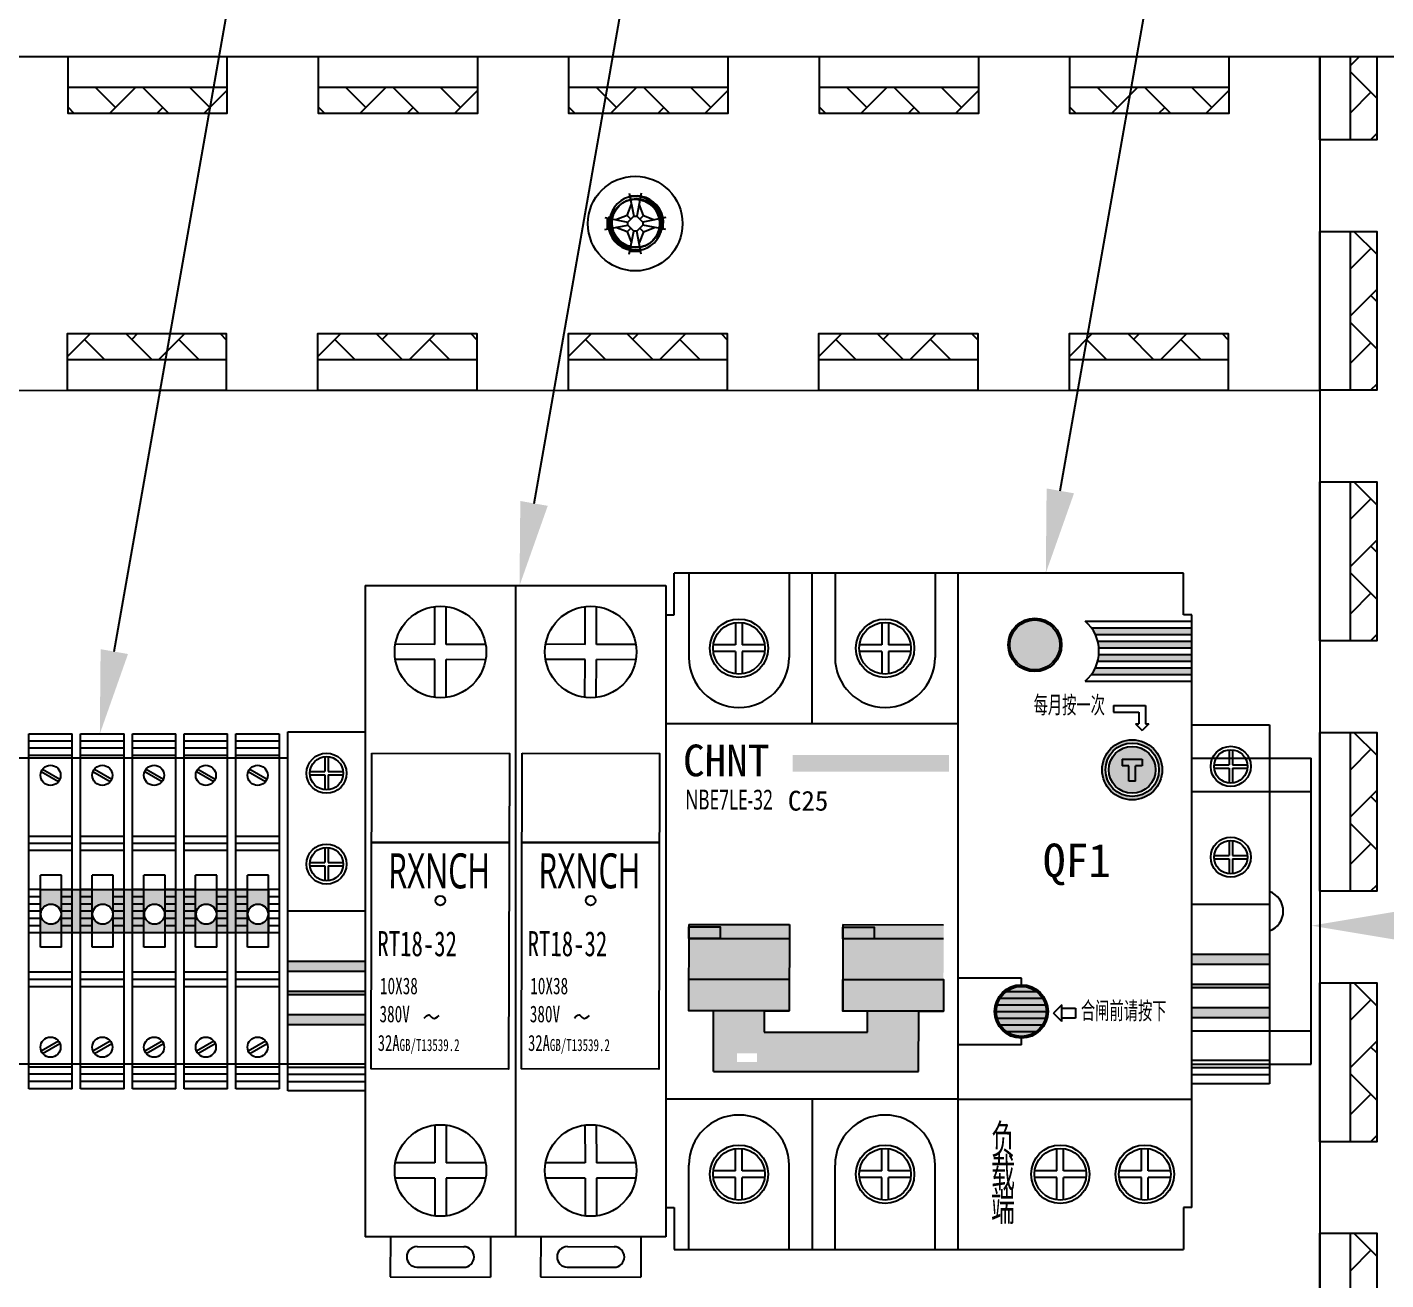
# Model space of a CAD drawing. Header units: millimetres. Extents: x 547 to 2149, y 622 to 1790.
# Drawn here: x 1606.43 to 1647.11, y 1720.96 to 1758.47 of the extents above; entities that cross this region are included whole.
import ezdxf

# ---------------------------------------------------------------- set-up
doc = ezdxf.new("R2010")
doc.units = ezdxf.units.MM
for name, color, linetype in [('中文标注', 3, 'Continuous'), ('元器件与线路', 7, 'Continuous'), ('英文数字标注', 3, 'Continuous')]:
    doc.layers.add(name, color=color, linetype=linetype)
doc.styles.get("Standard").update_dxf_attribs({"font": 'txt', "bigfont": 'gbcbig.shx'})
doc.styles.add('宋体', font='')
doc.styles.add('标准', font='', dxfattribs={"width": 0.667})
doc.styles.get('宋体').set_extended_font_data('宋体')
doc.styles.get('标准').set_extended_font_data('FangSong_GB2312')

msp = doc.modelspace()

# ---------------------------------------------------------------- hatches: boundary and pattern name
at = {"layer": '元器件与线路'}
h = msp.add_hatch(dxfattribs=at)
h.set_pattern_fill('AR-HBONE', color=256, scale=0.25, angle=90, style=0)
h.set_pattern_definition([(135, (1768.9885, 2185.7282), (-1.4142136, -3e-14), [3, -1]), (225, (1768.2814, 2186.4353), (-1.4142136, -3e-14), [3, -1])])
h.paths.add_polyline_path([(1646.838, 1757.585), (1646.049, 1757.585), (1646.049, 1755.094), (1646.838, 1755.094)])
h = msp.add_hatch(dxfattribs=at)
h.set_pattern_fill('AR-HBONE', color=256, scale=0.25, style=0)
h.set_pattern_definition([(45, (2038.2844, 1633.7299), (1e-16, 1.4142136), [3, -1]), (135, (2038.9915, 1634.437), (1e-16, 1.4142136), [3, -1])])
h.paths.add_polyline_path([(1612.407, 1756.669), (1607.65, 1756.669), (1607.65, 1755.88), (1612.407, 1755.88)])
h = msp.add_hatch(dxfattribs=at)
h.set_pattern_fill('AR-HBONE', color=256, scale=0.25, style=0)
h.set_pattern_definition([(45, (2045.7844, 1633.7299), (1e-16, 1.4142136), [3, -1]), (135, (2046.4915, 1634.437), (1e-16, 1.4142136), [3, -1])])
h.paths.add_polyline_path([(1619.907, 1756.669), (1615.15, 1756.669), (1615.15, 1755.88), (1619.907, 1755.88)])
h = msp.add_hatch(dxfattribs=at)
h.set_pattern_fill('AR-HBONE', color=256, scale=0.25, style=0)
h.set_pattern_definition([(45, (2053.2844, 1633.7299), (1e-16, 1.4142136), [3, -1]), (135, (2053.9915, 1634.437), (1e-16, 1.4142136), [3, -1])])
h.paths.add_polyline_path([(1627.407, 1756.669), (1622.65, 1756.669), (1622.65, 1755.88), (1627.407, 1755.88)])
h = msp.add_hatch(dxfattribs=at)
h.set_pattern_fill('AR-HBONE', color=256, scale=0.25, style=0)
h.set_pattern_definition([(45, (2060.7844, 1633.7299), (1e-16, 1.4142136), [3, -1]), (135, (2061.4915, 1634.437), (1e-16, 1.4142136), [3, -1])])
h.paths.add_polyline_path([(1634.907, 1756.669), (1630.15, 1756.669), (1630.15, 1755.88), (1634.907, 1755.88)])
h = msp.add_hatch(dxfattribs=at)
h.set_pattern_fill('AR-HBONE', color=256, scale=0.25, style=0)
h.set_pattern_definition([(45, (2068.2844, 1633.7299), (1e-16, 1.4142136), [3, -1]), (135, (2068.9915, 1634.437), (1e-16, 1.4142136), [3, -1])])
h.paths.add_polyline_path([(1642.407, 1756.669), (1637.65, 1756.669), (1637.65, 1755.88), (1642.407, 1755.88)])
h = msp.add_hatch(dxfattribs=at)
h.set_pattern_fill('AR-HBONE', color=256, scale=0.25, angle=90, style=0)
h.set_pattern_definition([(135, (1768.9885, 2178.2282), (-1.4142136, -3e-14), [3, -1]), (225, (1768.2814, 2178.9353), (-1.4142136, -3e-14), [3, -1])])
h.paths.add_polyline_path([(1646.049, 1752.351), (1646.049, 1747.594), (1646.838, 1747.594), (1646.838, 1752.351)])
h = msp.add_hatch(dxfattribs=at)
h.set_pattern_fill('AR-HBONE', color=256, scale=0.25, angle=180, style=0)
h.set_pattern_definition([(225, (1181.7555, 1871.4406), (-3e-16, -1.4142136), [3, -1]), (315, (1181.0484, 1870.7335), (-3e-16, -1.4142136), [3, -1])])
h.paths.add_polyline_path([(1607.633, 1749.29), (1607.633, 1748.502), (1612.39, 1748.502), (1612.39, 1749.29)])
h = msp.add_hatch(dxfattribs=at)
h.set_pattern_fill('AR-HBONE', color=256, scale=0.25, angle=180, style=0)
h.set_pattern_definition([(225, (1189.2555, 1871.4406), (-3e-16, -1.4142136), [3, -1]), (315, (1188.5484, 1870.7335), (-3e-16, -1.4142136), [3, -1])])
h.paths.add_polyline_path([(1615.133, 1749.29), (1615.133, 1748.502), (1619.89, 1748.502), (1619.89, 1749.29)])
h = msp.add_hatch(dxfattribs=at)
h.set_pattern_fill('AR-HBONE', color=256, scale=0.25, angle=180, style=0)
h.set_pattern_definition([(225, (1196.7555, 1871.4406), (-3e-16, -1.4142136), [3, -1]), (315, (1196.0484, 1870.7335), (-3e-16, -1.4142136), [3, -1])])
h.paths.add_polyline_path([(1622.633, 1749.29), (1622.633, 1748.502), (1627.39, 1748.502), (1627.39, 1749.29)])
h = msp.add_hatch(dxfattribs=at)
h.set_pattern_fill('AR-HBONE', color=256, scale=0.25, angle=180, style=0)
h.set_pattern_definition([(225, (1204.2555, 1871.4406), (-3e-16, -1.4142136), [3, -1]), (315, (1203.5484, 1870.7335), (-3e-16, -1.4142136), [3, -1])])
h.paths.add_polyline_path([(1630.133, 1749.29), (1630.133, 1748.502), (1634.89, 1748.502), (1634.89, 1749.29)])
h = msp.add_hatch(dxfattribs=at)
h.set_pattern_fill('AR-HBONE', color=256, scale=0.25, angle=180, style=0)
h.set_pattern_definition([(225, (1211.7555, 1871.4406), (-3e-16, -1.4142136), [3, -1]), (315, (1211.0484, 1870.7335), (-3e-16, -1.4142136), [3, -1])])
h.paths.add_polyline_path([(1637.633, 1749.29), (1637.633, 1748.502), (1642.39, 1748.502), (1642.39, 1749.29)])
h = msp.add_hatch(dxfattribs=at)
h.set_pattern_fill('AR-HBONE', color=256, scale=0.25, angle=90, style=0)
h.set_pattern_definition([(135, (1768.9885, 2170.7282), (-1.4142136, -3e-14), [3, -1]), (225, (1768.2814, 2171.4353), (-1.4142136, -3e-14), [3, -1])])
h.paths.add_polyline_path([(1646.049, 1744.851), (1646.049, 1740.094), (1646.838, 1740.094), (1646.838, 1744.851)])
for color, points in [(256, [(1637.349, 1739.97, 1), (1635.849, 1739.97, 1)]), (5, [(1634.025, 1736.672), (1629.347, 1736.672), (1629.347, 1736.172), (1634.025, 1736.172)]), (256, [(1641.302, 1730.701), (1641.302, 1730.401), (1643.627, 1730.401), (1643.627, 1730.701)]), (256, [(1616.552, 1730.495), (1614.227, 1730.495), (1614.227, 1730.195), (1616.552, 1730.195)]), (5, [(1635.745, 1729.595), (1636.645, 1729.595, 0.333333)]), (256, [(1643.627, 1729.801), (1641.302, 1729.801), (1641.302, 1729.701), (1643.627, 1729.701)]), (256, [(1616.552, 1729.595), (1614.227, 1729.595), (1614.227, 1729.495), (1616.552, 1729.495)]), (5, [(1636.917, 1729.195, 0.073282), (1636.829, 1729.395), (1635.56, 1729.395, 0.073282), (1635.472, 1729.195)]), (5, [(1636.829, 1729.395, 0.091443), (1636.645, 1729.595), (1635.745, 1729.595, 0.091443), (1635.56, 1729.395)]), (5, [(1635.472, 1729.195, 0.067586), (1635.445, 1728.995), (1636.945, 1728.995, 0.067586), (1636.917, 1729.195)]), (5, [(1636.917, 1728.795, 0.067586), (1636.945, 1728.995), (1635.445, 1728.995, 0.067586), (1635.472, 1728.795)]), (256, [(1641.302, 1729.101), (1641.302, 1728.801), (1643.627, 1728.801), (1643.627, 1729.101)]), (256, [(1614.227, 1728.895), (1614.227, 1728.595), (1616.552, 1728.595), (1616.552, 1728.895)]), (5, [(1636.829, 1728.595, 0.073282), (1636.917, 1728.795), (1635.472, 1728.795, 0.073282), (1635.56, 1728.595)]), (5, [(1636.645, 1728.395, 0.091443), (1636.829, 1728.595), (1635.56, 1728.595, 0.091443), (1635.745, 1728.395)]), (5, [(1635.745, 1728.395, 0.333333), (1636.645, 1728.395)])]:
    msp.add_hatch(color=color, dxfattribs=at).paths.add_polyline_path(points)
h = msp.add_hatch(color=256, dxfattribs=at)
h.paths.add_polyline_path([(1638.291, 1740.483, -0.04902), (1638.409, 1740.283), (1641.302, 1740.283), (1641.302, 1740.483)])
h.paths.add_polyline_path([(1638.481, 1740.083, -0.042818), (1638.515, 1739.883), (1641.302, 1739.883), (1641.302, 1740.083)])
h.paths.add_polyline_path([(1641.302, 1739.483), (1641.302, 1739.683), (1638.515, 1739.683, -0.042818), (1638.481, 1739.483)])
h.paths.add_polyline_path([(1641.302, 1739.083), (1641.302, 1739.283), (1638.409, 1739.283, -0.04902), (1638.291, 1739.083)])
h = msp.add_hatch(color=256, dxfattribs=at)
h.paths.add_polyline_path([(1638.613, 1736.23, 1), (1640.413, 1736.23, 1)])
h.paths.add_polyline_path([(1640.313, 1736.23, -1), (1638.713, 1736.23, -1)], flags=16)
h = msp.add_hatch(dxfattribs=at)
h.set_pattern_fill('AR-HBONE', color=256, scale=0.25, angle=90, style=0)
h.set_pattern_definition([(135, (1768.9885, 2163.2282), (-1.4142136, -3e-14), [3, -1]), (225, (1768.2814, 2163.9353), (-1.4142136, -3e-14), [3, -1])])
h.paths.add_polyline_path([(1646.049, 1737.351), (1646.049, 1732.594), (1646.838, 1732.594), (1646.838, 1737.351)])
h = msp.add_hatch(color=30, dxfattribs=at)
h.paths.add_polyline_path([(1639.213, 1736.55), (1639.213, 1736.35), (1639.413, 1736.35), (1639.413, 1735.894), (1639.613, 1735.894), (1639.613, 1736.35), (1639.813, 1736.35), (1639.813, 1736.55)], flags=16)
h.paths.add_polyline_path([(1638.813, 1736.23, 1), (1640.213, 1736.23, 1)])
h.paths.add_polyline_path([(1639.813, 1736.55), (1639.813, 1736.35), (1639.613, 1736.35), (1639.613, 1735.894), (1639.413, 1735.894), (1639.413, 1736.35), (1639.213, 1736.35), (1639.213, 1736.55)], flags=16)
h = msp.add_hatch(color=2, dxfattribs=at)
h.paths.add_polyline_path([(1613.656, 1732.643), (1606.822, 1732.643), (1606.822, 1731.347), (1613.656, 1731.347)])
h.paths.add_polyline_path([(1608.991, 1731.909, -1), (1608.386, 1731.909, -1)], flags=16)
h.paths.add_polyline_path([(1610.541, 1731.909, -1), (1609.936, 1731.909, -1)], flags=16)
h.paths.add_polyline_path([(1607.441, 1731.909, -1), (1606.836, 1731.909, -1)], flags=16)
h.paths.add_polyline_path([(1612.091, 1731.909, -1), (1611.486, 1731.909, -1)], flags=16)
h.paths.add_polyline_path([(1613.641, 1731.909, -1), (1613.036, 1731.909, -1)], flags=16)
h = msp.add_hatch(color=7, dxfattribs=at)
h.set_gradient(color1=(0, 0, 255), color2=(36, 36, 255), one_color=1, tint=0.57)
h.paths.add_polyline_path([(1627.175, 1731.182), (1627.175, 1731.529), (1626.237, 1731.529), (1626.237, 1731.182)], flags=17)
h.paths.add_polyline_path([(1629.251, 1731.182), (1629.252, 1731.596), (1626.237, 1731.603), (1626.237, 1731.529), (1627.175, 1731.529), (1627.175, 1731.182)])
h.paths.add_polyline_path([(1629.248, 1729.959), (1629.251, 1731.182), (1627.175, 1731.182), (1627.175, 1731.18), (1626.236, 1731.18), (1626.234, 1729.959)])
h.paths.add_polyline_path([(1626.234, 1729.959), (1626.234, 1729.019), (1626.977, 1729.017), (1626.977, 1729.012), (1628.498, 1729.012), (1628.498, 1729.014), (1629.246, 1729.012), (1629.246, 1729.959)])
h.paths.add_polyline_path([(1628.497, 1728.371), (1628.498, 1729.012), (1626.977, 1729.012), (1626.977, 1727.197), (1633.109, 1727.197), (1633.113, 1729.001), (1631.592, 1729.001), (1631.592, 1728.371)])
h.paths.add_polyline_path([(1628.28, 1727.739), (1628.28, 1727.48), (1627.683, 1727.48), (1627.683, 1727.739)], flags=16)
h.paths.add_polyline_path([(1633.113, 1729.001), (1633.113, 1729.006), (1633.861, 1729.005), (1633.861, 1729.948), (1630.848, 1729.948), (1630.848, 1729.012), (1631.592, 1729.01), (1631.592, 1729.001)])
h.paths.add_polyline_path([(1633.863, 1729.948), (1633.866, 1731.182), (1631.79, 1731.182), (1631.79, 1731.169), (1630.851, 1731.169), (1630.848, 1729.948)])
h.paths.add_polyline_path([(1633.866, 1731.182), (1633.867, 1731.589), (1630.852, 1731.596), (1630.852, 1731.518), (1631.79, 1731.518), (1631.79, 1731.182)])
h.paths.add_polyline_path([(1630.852, 1731.518), (1630.852, 1731.182), (1631.79, 1731.182), (1631.79, 1731.518)], flags=17)
h = msp.add_hatch(dxfattribs=at)
h.set_pattern_fill('AR-HBONE', color=256, scale=0.25, angle=90, style=0)
h.set_pattern_definition([(135, (1768.9885, 2155.7282), (-1.4142136, -3e-14), [3, -1]), (225, (1768.2814, 2156.4353), (-1.4142136, -3e-14), [3, -1])])
h.paths.add_polyline_path([(1646.049, 1729.851), (1646.049, 1725.094), (1646.838, 1725.094), (1646.838, 1729.851)])
h = msp.add_hatch(dxfattribs=at)
h.set_pattern_fill('AR-HBONE', color=256, scale=0.25, angle=90, style=0)
h.set_pattern_definition([(135, (1768.9885, 2148.2282), (-1.4142136, -3e-14), [3, -1]), (225, (1768.2814, 2148.9353), (-1.4142136, -3e-14), [3, -1])])
h.paths.add_polyline_path([(1646.049, 1722.351), (1646.049, 1717.594), (1646.838, 1717.594), (1646.838, 1722.351)])

# ---------------------------------------------------------------- linework, layer by layer
for p, q in [((1543.933, 1757.585), (1655.133, 1757.585)), ((1570.133, 1757.585), (1645.133, 1757.585)), ((1645.133, 1757.585), (1645.133, 1650.085)), ((1646.049, 1755.094), (1646.049, 1757.585)), ((1607.65, 1756.669), (1612.407, 1756.669)), ((1615.15, 1756.669), (1619.907, 1756.669)), ((1622.65, 1756.669), (1627.407, 1756.669)), ((1630.15, 1756.669), (1634.907, 1756.669)), ((1637.65, 1756.669), (1642.407, 1756.669)), ((1646.049, 1747.594), (1646.049, 1752.351)), ((1612.39, 1748.502), (1607.633, 1748.502)), ((1619.89, 1748.502), (1615.133, 1748.502)), ((1627.39, 1748.502), (1622.633, 1748.502)), ((1634.89, 1748.502), (1630.133, 1748.502)), ((1642.39, 1748.502), (1637.633, 1748.502)), ((1570.133, 1747.577), (1645.133, 1747.594)), ((1646.049, 1740.094), (1646.049, 1744.851)), ((1641.052, 1742.12), (1625.802, 1742.12)), ((1625.802, 1740.87), (1625.802, 1742.12)), ((1626.24, 1742.12), (1626.24, 1739.597)), ((1629.24, 1742.12), (1629.24, 1739.597)), ((1629.927, 1737.62), (1629.927, 1742.12)), ((1630.615, 1742.12), (1630.615, 1739.597)), ((1633.615, 1742.12), (1633.615, 1739.597)), ((1634.302, 1721.87), (1634.302, 1742.12)), ((1641.052, 1740.87), (1641.052, 1742.12)), ((1616.552, 1741.745), (1621.052, 1741.745)), ((1616.552, 1741.745), (1616.552, 1722.245)), ((1621.052, 1741.745), (1621.052, 1722.245)), ((1621.052, 1741.745), (1625.552, 1741.745)), ((1621.052, 1741.745), (1621.052, 1722.245)), ((1625.552, 1741.745), (1625.552, 1722.245)), ((1618.633, 1739.987), (1618.636, 1741.119)), ((1618.972, 1739.986), (1618.975, 1741.118)), ((1623.133, 1739.987), (1623.136, 1741.119)), ((1623.472, 1739.986), (1623.475, 1741.118)), ((1625.552, 1740.87), (1625.552, 1723.12)), ((1625.552, 1740.87), (1625.802, 1740.87)), ((1625.552, 1740.87), (1625.802, 1740.87)), ((1625.552, 1740.87), (1625.552, 1723.12)), ((1625.552, 1740.87), (1625.802, 1740.87)), ((1641.302, 1740.87), (1641.052, 1740.87)), ((1641.302, 1723.12), (1641.302, 1740.87)), ((1627.64, 1740.638), (1627.64, 1739.97)), ((1627.84, 1740.638), (1627.84, 1739.97)), ((1632.015, 1740.638), (1632.015, 1739.97)), ((1632.215, 1740.638), (1632.215, 1739.97)), ((1638.106, 1740.683), (1641.302, 1740.683)), ((1638.291, 1740.483), (1641.302, 1740.483)), ((1618.633, 1739.987), (1617.451, 1739.99)), ((1620.155, 1739.984), (1618.972, 1739.986)), ((1623.133, 1739.987), (1621.951, 1739.99)), ((1624.655, 1739.984), (1623.472, 1739.986)), ((1627.64, 1739.97), (1626.971, 1739.97)), ((1628.508, 1739.97), (1627.84, 1739.97)), ((1632.015, 1739.97), (1631.346, 1739.97)), ((1632.883, 1739.97), (1632.215, 1739.97)), ((1638.409, 1740.283), (1641.302, 1740.283)), ((1638.481, 1740.083), (1641.302, 1740.083)), ((1618.632, 1739.529), (1617.449, 1739.532)), ((1618.629, 1738.397), (1618.632, 1739.529)), ((1618.968, 1738.397), (1618.971, 1739.528)), ((1620.153, 1739.525), (1618.971, 1739.528)), ((1623.132, 1739.529), (1621.949, 1739.532)), ((1623.129, 1738.397), (1623.132, 1739.529)), ((1623.468, 1738.397), (1623.471, 1739.528)), ((1624.653, 1739.525), (1623.471, 1739.528)), ((1627.64, 1739.77), (1626.971, 1739.77)), ((1627.64, 1739.77), (1627.64, 1739.101)), ((1628.508, 1739.77), (1627.84, 1739.77)), ((1627.84, 1739.77), (1627.84, 1739.101)), ((1632.015, 1739.77), (1631.346, 1739.77)), ((1632.015, 1739.77), (1632.015, 1739.101)), ((1632.883, 1739.77), (1632.215, 1739.77)), ((1632.215, 1739.77), (1632.215, 1739.101)), ((1638.515, 1739.883), (1641.302, 1739.883)), ((1638.515, 1739.683), (1641.302, 1739.683)), ((1638.409, 1739.283), (1641.302, 1739.283)), ((1638.481, 1739.483), (1641.302, 1739.483)), ((1638.106, 1738.883), (1641.302, 1738.883)), ((1638.291, 1739.083), (1641.302, 1739.083)), ((1638.953, 1738.151), (1638.953, 1737.951)), ((1638.953, 1738.151), (1639.913, 1738.151)), ((1638.953, 1737.951), (1639.713, 1737.951)), ((1639.713, 1737.951), (1639.713, 1737.605)), ((1639.913, 1738.151), (1639.913, 1737.605)), ((1625.552, 1737.62), (1634.302, 1737.62)), ((1639.613, 1737.605), (1639.713, 1737.605)), ((1639.613, 1737.605), (1639.813, 1737.405)), ((1640.013, 1737.605), (1639.813, 1737.405)), ((1639.913, 1737.605), (1640.013, 1737.605)), ((1641.302, 1737.576), (1643.627, 1737.576)), ((1643.627, 1737.576), (1643.627, 1726.826)), ((1606.477, 1737.307), (1607.777, 1737.307)), ((1606.477, 1726.682), (1606.477, 1737.307)), ((1607.777, 1726.682), (1607.777, 1737.307)), ((1608.027, 1737.307), (1609.327, 1737.307)), ((1608.027, 1726.682), (1608.027, 1737.307)), ((1609.327, 1726.682), (1609.327, 1737.307)), ((1609.577, 1737.307), (1610.877, 1737.307)), ((1609.577, 1726.682), (1609.577, 1737.307)), ((1610.877, 1726.682), (1610.877, 1737.307)), ((1611.127, 1737.307), (1612.427, 1737.307)), ((1611.127, 1726.682), (1611.127, 1737.307)), ((1612.427, 1726.682), (1612.427, 1737.307)), ((1612.677, 1737.307), (1613.977, 1737.307)), ((1612.677, 1726.682), (1612.677, 1737.307)), ((1613.977, 1737.307), (1613.977, 1726.682)), ((1614.227, 1737.37), (1616.552, 1737.37)), ((1614.227, 1726.62), (1614.227, 1737.37)), ((1616.552, 1737.37), (1616.552, 1726.62)), ((1646.049, 1732.594), (1646.049, 1737.351)), ((1642.415, 1736.831), (1642.415, 1736.383)), ((1642.515, 1736.831), (1642.515, 1736.383)), ((1642.515, 1736.831), (1642.515, 1736.383)), ((1614.227, 1736.576), (1596.202, 1736.576)), ((1615.34, 1736.624), (1615.34, 1736.177)), ((1615.44, 1736.624), (1615.44, 1736.177)), ((1615.44, 1736.624), (1615.44, 1736.177)), ((1639.213, 1736.55), (1639.813, 1736.55)), ((1639.213, 1736.55), (1639.213, 1736.35)), ((1639.413, 1736.35), (1639.213, 1736.35)), ((1639.413, 1735.894), (1639.413, 1736.35)), ((1639.813, 1736.35), (1639.613, 1736.35)), ((1639.613, 1735.894), (1639.613, 1736.35)), ((1639.813, 1736.55), (1639.813, 1736.35)), ((1641.302, 1736.576), (1644.877, 1736.576)), ((1641.967, 1736.383), (1642.415, 1736.383)), ((1641.967, 1736.283), (1642.415, 1736.283)), ((1642.415, 1736.283), (1642.415, 1735.836)), ((1642.515, 1736.383), (1642.962, 1736.383)), ((1642.515, 1736.283), (1642.515, 1735.836)), ((1642.515, 1736.283), (1642.962, 1736.283)), ((1644.877, 1727.413), (1644.877, 1736.576)), ((1614.892, 1736.177), (1615.34, 1736.177)), ((1614.892, 1736.077), (1615.34, 1736.077)), ((1615.34, 1736.077), (1615.34, 1735.629)), ((1615.44, 1736.177), (1615.887, 1736.177)), ((1615.44, 1736.077), (1615.44, 1735.629)), ((1615.44, 1736.077), (1615.887, 1736.077)), ((1639.613, 1735.894), (1639.413, 1735.894)), ((1641.302, 1735.576), (1644.877, 1735.576)), ((1606.477, 1734.248), (1607.777, 1734.248)), ((1608.027, 1734.248), (1609.327, 1734.248)), ((1609.577, 1734.248), (1610.877, 1734.248)), ((1611.127, 1734.248), (1612.427, 1734.248)), ((1612.677, 1734.248), (1613.977, 1734.248)), ((1606.477, 1734.032), (1607.777, 1734.032)), ((1608.027, 1734.032), (1609.327, 1734.032)), ((1609.577, 1734.032), (1610.877, 1734.032)), ((1611.127, 1734.032), (1612.427, 1734.032)), ((1612.677, 1734.032), (1613.977, 1734.032)), ((1615.34, 1733.905), (1615.34, 1733.458)), ((1615.44, 1733.905), (1615.44, 1733.458)), ((1615.44, 1733.905), (1615.44, 1733.458)), ((1642.415, 1734.112), (1642.415, 1733.664)), ((1642.515, 1734.112), (1642.515, 1733.664)), ((1642.515, 1734.112), (1642.515, 1733.664)), ((1614.892, 1733.458), (1615.34, 1733.458)), ((1615.44, 1733.458), (1615.887, 1733.458)), ((1641.967, 1733.664), (1642.415, 1733.664)), ((1641.967, 1733.564), (1642.415, 1733.564)), ((1642.415, 1733.564), (1642.415, 1733.117)), ((1642.515, 1733.664), (1642.962, 1733.664)), ((1642.515, 1733.564), (1642.515, 1733.117)), ((1642.515, 1733.564), (1642.962, 1733.564)), ((1614.892, 1733.358), (1615.34, 1733.358)), ((1615.34, 1733.358), (1615.34, 1732.91)), ((1615.44, 1733.358), (1615.44, 1732.91)), ((1615.44, 1733.358), (1615.887, 1733.358)), ((1606.822, 1732.643), (1606.477, 1732.643)), ((1606.822, 1731.347), (1606.822, 1732.643)), ((1606.822, 1732.643), (1613.656, 1732.643)), ((1613.656, 1732.643), (1613.656, 1731.347)), ((1643.627, 1732.201), (1641.302, 1732.201)), ((1607.777, 1731.995), (1607.456, 1731.995)), ((1609.327, 1731.995), (1609.006, 1731.995)), ((1610.877, 1731.995), (1610.556, 1731.995)), ((1612.427, 1731.995), (1612.106, 1731.995)), ((1613.977, 1731.995), (1613.656, 1731.995)), ((1616.552, 1731.995), (1614.227, 1731.995)), ((1613.656, 1731.347), (1606.822, 1731.347)), ((1643.627, 1730.701), (1641.302, 1730.701)), ((1616.552, 1730.495), (1614.227, 1730.495)), ((1616.552, 1730.195), (1614.227, 1730.195)), ((1643.627, 1730.401), (1641.302, 1730.401)), ((1606.477, 1729.957), (1607.777, 1729.957)), ((1606.477, 1729.741), (1607.777, 1729.741)), ((1608.027, 1729.957), (1609.327, 1729.957)), ((1608.027, 1729.741), (1609.327, 1729.741)), ((1609.577, 1729.957), (1610.877, 1729.957)), ((1609.577, 1729.741), (1610.877, 1729.741)), ((1611.127, 1729.957), (1612.427, 1729.957)), ((1611.127, 1729.741), (1612.427, 1729.741)), ((1612.677, 1729.957), (1613.977, 1729.957)), ((1612.677, 1729.741), (1613.977, 1729.741)), ((1636.195, 1729.995), (1634.302, 1729.995)), ((1636.195, 1729.795), (1636.195, 1729.995)), ((1643.627, 1729.801), (1641.302, 1729.801)), ((1646.049, 1725.094), (1646.049, 1729.851)), ((1616.552, 1729.595), (1614.227, 1729.595)), ((1616.552, 1729.495), (1614.227, 1729.495)), ((1635.56, 1729.395), (1636.829, 1729.395)), ((1635.745, 1729.595), (1636.645, 1729.595)), ((1643.627, 1729.701), (1641.302, 1729.701)), ((1635.445, 1728.995), (1636.945, 1728.995)), ((1635.472, 1729.195), (1636.917, 1729.195)), ((1637.411, 1729.193), (1637.161, 1728.943)), ((1637.411, 1728.693), (1637.161, 1728.943)), ((1637.411, 1728.693), (1637.411, 1729.193)), ((1637.411, 1729.093), (1637.811, 1729.093)), ((1637.811, 1729.093), (1637.811, 1728.793)), ((1643.627, 1729.101), (1641.302, 1729.101)), ((1616.552, 1728.895), (1614.227, 1728.895)), ((1616.552, 1728.595), (1614.227, 1728.595)), ((1635.472, 1728.795), (1636.917, 1728.795)), ((1635.56, 1728.595), (1636.829, 1728.595)), ((1637.811, 1728.793), (1637.411, 1728.793)), ((1643.627, 1728.801), (1641.302, 1728.801)), ((1635.745, 1728.395), (1636.645, 1728.395)), ((1636.195, 1727.995), (1636.195, 1728.195)), ((1641.302, 1728.413), (1644.877, 1728.413)), ((1636.195, 1727.995), (1634.302, 1727.995)), ((1616.552, 1727.413), (1593.877, 1727.413)), ((1614.227, 1727.33), (1616.552, 1727.33)), ((1641.302, 1727.537), (1643.627, 1727.537)), ((1641.302, 1727.413), (1644.877, 1727.413)), ((1641.302, 1727.321), (1643.627, 1727.321)), ((1614.227, 1727.114), (1616.552, 1727.114)), ((1614.227, 1726.898), (1616.552, 1726.898)), ((1641.302, 1727.105), (1643.627, 1727.105)), ((1607.777, 1726.682), (1606.477, 1726.682)), ((1609.327, 1726.682), (1608.027, 1726.682)), ((1610.877, 1726.682), (1609.577, 1726.682)), ((1612.427, 1726.682), (1611.127, 1726.682)), ((1613.977, 1726.682), (1612.677, 1726.682)), ((1616.552, 1726.62), (1614.227, 1726.62)), ((1643.627, 1726.826), (1641.302, 1726.826)), ((1634.302, 1726.37), (1625.552, 1726.37)), ((1629.927, 1726.37), (1629.927, 1721.87)), ((1634.302, 1726.37), (1641.302, 1726.37)), ((1618.629, 1725.592), (1618.632, 1724.46)), ((1618.968, 1725.593), (1618.971, 1724.461)), ((1623.129, 1725.592), (1623.132, 1724.46)), ((1623.468, 1725.593), (1623.471, 1724.461)), ((1627.64, 1724.22), (1627.64, 1724.888)), ((1627.84, 1724.22), (1627.84, 1724.888)), ((1632.015, 1724.22), (1632.015, 1724.888)), ((1632.215, 1724.22), (1632.215, 1724.888)), ((1637.261, 1724.22), (1637.261, 1724.888)), ((1637.461, 1724.22), (1637.461, 1724.888)), ((1639.792, 1724.22), (1639.792, 1724.888)), ((1639.992, 1724.22), (1639.992, 1724.888)), ((1618.632, 1724.46), (1617.449, 1724.458)), ((1620.153, 1724.464), (1618.971, 1724.461)), ((1623.132, 1724.46), (1621.949, 1724.458)), ((1624.653, 1724.464), (1623.471, 1724.461)), ((1626.24, 1721.87), (1626.24, 1724.393)), ((1627.64, 1724.22), (1626.971, 1724.22)), ((1628.508, 1724.22), (1627.84, 1724.22)), ((1629.24, 1721.87), (1629.24, 1724.393)), ((1630.615, 1721.87), (1630.615, 1724.393)), ((1632.015, 1724.22), (1631.346, 1724.22)), ((1632.883, 1724.22), (1632.215, 1724.22)), ((1633.615, 1721.87), (1633.615, 1724.393)), ((1637.261, 1724.22), (1636.592, 1724.22)), ((1638.129, 1724.22), (1637.461, 1724.22)), ((1639.792, 1724.22), (1639.123, 1724.22)), ((1640.66, 1724.22), (1639.992, 1724.22)), ((1618.633, 1724.002), (1617.451, 1724)), ((1618.633, 1724.002), (1618.636, 1722.871)), ((1620.155, 1724.006), (1618.972, 1724.003)), ((1618.972, 1724.003), (1618.975, 1722.871)), ((1623.133, 1724.002), (1621.951, 1724)), ((1623.133, 1724.002), (1623.136, 1722.871)), ((1624.655, 1724.006), (1623.472, 1724.003)), ((1623.472, 1724.003), (1623.475, 1722.871)), ((1627.64, 1724.02), (1626.971, 1724.02)), ((1627.64, 1723.351), (1627.64, 1724.02)), ((1628.508, 1724.02), (1627.84, 1724.02)), ((1627.84, 1723.351), (1627.84, 1724.02)), ((1632.015, 1724.02), (1631.346, 1724.02)), ((1632.015, 1723.351), (1632.015, 1724.02)), ((1632.883, 1724.02), (1632.215, 1724.02)), ((1632.215, 1723.351), (1632.215, 1724.02)), ((1637.261, 1724.02), (1636.592, 1724.02)), ((1637.261, 1723.351), (1637.261, 1724.02)), ((1638.129, 1724.02), (1637.461, 1724.02)), ((1637.461, 1723.351), (1637.461, 1724.02)), ((1639.792, 1724.02), (1639.123, 1724.02)), ((1639.792, 1723.351), (1639.792, 1724.02)), ((1640.66, 1724.02), (1639.992, 1724.02)), ((1639.992, 1723.351), (1639.992, 1724.02)), ((1625.552, 1723.12), (1625.802, 1723.12)), ((1625.802, 1723.12), (1625.802, 1721.87)), ((1641.052, 1723.12), (1641.052, 1721.87)), ((1641.302, 1723.12), (1641.052, 1723.12)), ((1621.052, 1722.245), (1616.552, 1722.245)), ((1617.302, 1722.248), (1617.299, 1721.048)), ((1620.302, 1722.241), (1620.299, 1721.041)), ((1625.552, 1722.245), (1621.052, 1722.245)), ((1621.802, 1722.248), (1621.799, 1721.048)), ((1624.802, 1722.241), (1624.799, 1721.041)), ((1646.049, 1717.594), (1646.049, 1722.351)), ((1618.101, 1721.954), (1619.502, 1721.95)), ((1622.601, 1721.954), (1624.002, 1721.95)), ((1625.802, 1721.87), (1641.052, 1721.87)), ((1618.099, 1721.339), (1619.5, 1721.336)), ((1622.599, 1721.339), (1624, 1721.336)), ((1617.299, 1721.048), (1620.299, 1721.041)), ((1621.799, 1721.048), (1624.799, 1721.041))]:
    msp.add_line(p, q, dxfattribs=at)
at = {"layer": '元器件与线路', "color": 0, "lineweight": 25}
for p, q in [((1624.455, 1753.499), (1624.589, 1752.812)), ((1624.471, 1753.416), (1624.795, 1753.416)), ((1624.811, 1753.499), (1624.677, 1752.812)), ((1624.39, 1752.829), (1624.52, 1753.166)), ((1624.876, 1752.829), (1624.747, 1753.166)), ((1623.72, 1752.764), (1624.407, 1752.629)), ((1623.72, 1752.407), (1624.407, 1752.541)), ((1623.803, 1752.423), (1623.803, 1752.747)), ((1624.39, 1752.829), (1624.052, 1752.699)), ((1624.498, 1752.721), (1624.39, 1752.829)), ((1624.407, 1752.629), (1624.589, 1752.812)), ((1624.407, 1752.541), (1624.407, 1752.629)), ((1624.589, 1752.359), (1624.407, 1752.541)), ((1624.589, 1752.812), (1624.677, 1752.812)), ((1624.86, 1752.629), (1624.677, 1752.812)), ((1624.86, 1752.541), (1624.677, 1752.359)), ((1624.768, 1752.721), (1624.876, 1752.829)), ((1625.546, 1752.764), (1624.86, 1752.629)), ((1624.86, 1752.629), (1624.86, 1752.541)), ((1625.546, 1752.407), (1624.86, 1752.541)), ((1624.876, 1752.829), (1625.214, 1752.699)), ((1625.463, 1752.747), (1625.463, 1752.423)), ((1624.39, 1752.342), (1624.052, 1752.472)), ((1624.39, 1752.342), (1624.498, 1752.45)), ((1624.39, 1752.342), (1624.52, 1752.004)), ((1624.455, 1751.672), (1624.589, 1752.359)), ((1624.677, 1752.359), (1624.589, 1752.359)), ((1624.811, 1751.672), (1624.677, 1752.359)), ((1624.876, 1752.342), (1624.747, 1752.004)), ((1624.768, 1752.45), (1624.876, 1752.342)), ((1624.876, 1752.342), (1625.214, 1752.472)), ((1624.471, 1751.755), (1624.795, 1751.755))]:
    msp.add_line(p, q, dxfattribs=at)
at = {"layer": '元器件与线路', "color": 0}
for p, q in [((1607.777, 1737.091), (1606.477, 1737.091)), ((1609.327, 1737.091), (1608.027, 1737.091)), ((1610.877, 1737.091), (1609.577, 1737.091)), ((1612.427, 1737.091), (1611.127, 1737.091)), ((1613.977, 1737.091), (1612.677, 1737.091)), ((1607.777, 1736.875), (1606.477, 1736.875)), ((1607.777, 1736.659), (1606.477, 1736.659)), ((1607.602, 1736.875), (1606.609, 1736.875)), ((1609.327, 1736.875), (1608.027, 1736.875)), ((1609.327, 1736.659), (1608.027, 1736.659)), ((1609.152, 1736.875), (1608.159, 1736.875)), ((1610.877, 1736.875), (1609.577, 1736.875)), ((1610.877, 1736.659), (1609.577, 1736.659)), ((1610.702, 1736.875), (1609.709, 1736.875)), ((1612.427, 1736.875), (1611.127, 1736.875)), ((1612.427, 1736.659), (1611.127, 1736.659)), ((1612.252, 1736.875), (1611.259, 1736.875)), ((1613.977, 1736.875), (1612.677, 1736.875)), ((1613.977, 1736.659), (1612.677, 1736.659)), ((1613.802, 1736.875), (1612.809, 1736.875)), ((1606.889, 1736.251), (1607.408, 1735.953)), ((1608.439, 1736.251), (1608.958, 1735.953)), ((1609.989, 1736.251), (1610.508, 1735.953)), ((1611.539, 1736.251), (1612.058, 1735.953)), ((1613.089, 1736.251), (1613.608, 1735.953)), ((1606.846, 1736.176), (1607.365, 1735.878)), ((1608.396, 1736.176), (1608.915, 1735.878)), ((1609.946, 1736.176), (1610.465, 1735.878)), ((1611.496, 1736.176), (1612.015, 1735.878)), ((1613.046, 1736.176), (1613.565, 1735.878)), ((1607.777, 1733.816), (1606.477, 1733.816)), ((1609.327, 1733.816), (1608.027, 1733.816)), ((1610.877, 1733.816), (1609.577, 1733.816)), ((1612.427, 1733.816), (1611.127, 1733.816)), ((1613.977, 1733.816), (1612.677, 1733.816)), ((1607.456, 1733.075), (1606.822, 1733.075)), ((1606.822, 1730.915), (1606.822, 1733.075)), ((1607.456, 1730.915), (1607.456, 1733.075)), ((1609.006, 1733.075), (1608.372, 1733.075)), ((1608.372, 1730.915), (1608.372, 1733.075)), ((1609.006, 1730.915), (1609.006, 1733.075)), ((1610.556, 1733.075), (1609.922, 1733.075)), ((1609.922, 1730.915), (1609.922, 1733.075)), ((1610.556, 1730.915), (1610.556, 1733.075)), ((1612.106, 1733.075), (1611.472, 1733.075)), ((1611.472, 1730.915), (1611.472, 1733.075)), ((1612.106, 1730.915), (1612.106, 1733.075)), ((1613.656, 1733.075), (1613.022, 1733.075)), ((1613.022, 1730.915), (1613.022, 1733.075)), ((1613.656, 1730.915), (1613.656, 1733.075)), ((1607.777, 1732.643), (1607.456, 1732.643)), ((1608.372, 1732.643), (1608.027, 1732.643)), ((1609.327, 1732.643), (1609.006, 1732.643)), ((1609.922, 1732.643), (1609.577, 1732.643)), ((1610.877, 1732.643), (1610.556, 1732.643)), ((1611.472, 1732.643), (1611.127, 1732.643)), ((1612.427, 1732.643), (1612.106, 1732.643)), ((1613.022, 1732.643), (1612.677, 1732.643)), ((1613.977, 1732.643), (1613.656, 1732.643)), ((1606.822, 1732.427), (1606.477, 1732.427)), ((1606.822, 1732.211), (1606.477, 1732.211)), ((1607.777, 1732.427), (1607.456, 1732.427)), ((1607.777, 1732.211), (1607.456, 1732.211)), ((1608.372, 1732.427), (1608.027, 1732.427)), ((1608.372, 1732.211), (1608.027, 1732.211)), ((1609.327, 1732.427), (1609.006, 1732.427)), ((1609.327, 1732.211), (1609.006, 1732.211)), ((1609.922, 1732.427), (1609.577, 1732.427)), ((1609.922, 1732.211), (1609.577, 1732.211)), ((1610.877, 1732.427), (1610.556, 1732.427)), ((1610.877, 1732.211), (1610.556, 1732.211)), ((1611.472, 1732.427), (1611.127, 1732.427)), ((1611.472, 1732.211), (1611.127, 1732.211)), ((1612.427, 1732.427), (1612.106, 1732.427)), ((1612.427, 1732.211), (1612.106, 1732.211)), ((1613.022, 1732.427), (1612.677, 1732.427)), ((1613.022, 1732.211), (1612.677, 1732.211)), ((1613.977, 1732.427), (1613.656, 1732.427)), ((1613.977, 1732.211), (1613.656, 1732.211)), ((1606.822, 1731.995), (1606.477, 1731.995)), ((1606.822, 1731.779), (1606.477, 1731.779)), ((1607.623, 1731.995), (1607.456, 1731.995)), ((1607.777, 1731.779), (1607.456, 1731.779)), ((1608.372, 1731.995), (1608.027, 1731.995)), ((1608.372, 1731.779), (1608.027, 1731.779)), ((1609.173, 1731.995), (1609.006, 1731.995)), ((1609.327, 1731.779), (1609.006, 1731.779)), ((1609.922, 1731.995), (1609.577, 1731.995)), ((1609.922, 1731.779), (1609.577, 1731.779)), ((1610.723, 1731.995), (1610.556, 1731.995)), ((1610.877, 1731.779), (1610.556, 1731.779)), ((1611.472, 1731.995), (1611.127, 1731.995)), ((1611.472, 1731.779), (1611.127, 1731.779)), ((1612.273, 1731.995), (1612.106, 1731.995)), ((1612.427, 1731.779), (1612.106, 1731.779)), ((1613.022, 1731.995), (1612.677, 1731.995)), ((1613.022, 1731.779), (1612.677, 1731.779)), ((1613.823, 1731.995), (1613.656, 1731.995)), ((1613.977, 1731.779), (1613.656, 1731.779)), ((1606.822, 1731.563), (1606.477, 1731.563)), ((1607.777, 1731.563), (1607.456, 1731.563)), ((1608.372, 1731.563), (1608.027, 1731.563)), ((1609.327, 1731.563), (1609.006, 1731.563)), ((1609.922, 1731.563), (1609.577, 1731.563)), ((1610.877, 1731.563), (1610.556, 1731.563)), ((1611.472, 1731.563), (1611.127, 1731.563)), ((1612.427, 1731.563), (1612.106, 1731.563)), ((1613.022, 1731.563), (1612.677, 1731.563)), ((1613.977, 1731.563), (1613.656, 1731.563)), ((1606.822, 1731.347), (1606.477, 1731.347)), ((1607.777, 1731.347), (1607.456, 1731.347)), ((1608.372, 1731.347), (1608.027, 1731.347)), ((1609.327, 1731.347), (1609.006, 1731.347)), ((1609.922, 1731.347), (1609.577, 1731.347)), ((1610.877, 1731.347), (1610.556, 1731.347)), ((1611.472, 1731.347), (1611.127, 1731.347)), ((1612.427, 1731.347), (1612.106, 1731.347)), ((1613.022, 1731.347), (1612.677, 1731.347)), ((1613.977, 1731.347), (1613.656, 1731.347)), ((1607.456, 1730.915), (1606.822, 1730.915)), ((1609.006, 1730.915), (1608.372, 1730.915)), ((1610.556, 1730.915), (1609.922, 1730.915)), ((1612.106, 1730.915), (1611.472, 1730.915)), ((1613.656, 1730.915), (1613.022, 1730.915)), ((1607.777, 1730.173), (1606.477, 1730.173)), ((1609.327, 1730.173), (1608.027, 1730.173)), ((1610.877, 1730.173), (1609.577, 1730.173)), ((1612.427, 1730.173), (1611.127, 1730.173)), ((1613.977, 1730.173), (1612.677, 1730.173)), ((1606.846, 1727.813), (1607.365, 1728.111)), ((1606.889, 1727.738), (1607.408, 1728.036)), ((1608.396, 1727.813), (1608.915, 1728.111)), ((1608.439, 1727.738), (1608.958, 1728.036)), ((1609.946, 1727.813), (1610.465, 1728.111)), ((1609.989, 1727.738), (1610.508, 1728.036)), ((1611.496, 1727.813), (1612.015, 1728.111)), ((1611.539, 1727.738), (1612.058, 1728.036)), ((1613.046, 1727.813), (1613.565, 1728.111)), ((1613.089, 1727.738), (1613.608, 1728.036)), ((1607.777, 1727.33), (1606.477, 1727.33)), ((1609.327, 1727.33), (1608.027, 1727.33)), ((1610.877, 1727.33), (1609.577, 1727.33)), ((1612.427, 1727.33), (1611.127, 1727.33)), ((1613.977, 1727.33), (1612.677, 1727.33)), ((1607.777, 1727.114), (1606.477, 1727.114)), ((1607.777, 1726.898), (1606.477, 1726.898)), ((1607.602, 1727.114), (1606.609, 1727.114)), ((1609.327, 1727.114), (1608.027, 1727.114)), ((1609.327, 1726.898), (1608.027, 1726.898)), ((1609.152, 1727.114), (1608.159, 1727.114)), ((1610.877, 1727.114), (1609.577, 1727.114)), ((1610.877, 1726.898), (1609.577, 1726.898)), ((1610.702, 1727.114), (1609.709, 1727.114)), ((1612.427, 1727.114), (1611.127, 1727.114)), ((1612.427, 1726.898), (1611.127, 1726.898)), ((1612.252, 1727.114), (1611.259, 1727.114)), ((1613.977, 1727.114), (1612.677, 1727.114)), ((1613.977, 1726.898), (1612.677, 1726.898)), ((1613.802, 1727.114), (1612.809, 1727.114))]:
    msp.add_line(p, q, dxfattribs=at)
at = {"layer": '元器件与线路', "color": 7}
for p, q in [((1626.237, 1731.603), (1626.231, 1729.019)), ((1626.237, 1731.603), (1629.252, 1731.596)), ((1629.252, 1731.596), (1629.246, 1729.012)), ((1630.852, 1731.596), (1630.846, 1729.012)), ((1630.852, 1731.596), (1633.867, 1731.589)), ((1626.236, 1731.182), (1629.251, 1731.182)), ((1630.851, 1731.182), (1633.866, 1731.182)), ((1626.231, 1729.019), (1626.979, 1729.017)), ((1626.977, 1727.197), (1626.977, 1729.017)), ((1628.498, 1729.014), (1628.497, 1728.371)), ((1628.498, 1729.014), (1629.246, 1729.012)), ((1630.846, 1729.012), (1631.593, 1729.01)), ((1631.592, 1728.371), (1631.592, 1729.006)), ((1633.113, 1729.003), (1633.109, 1727.197)), ((1633.113, 1729.006), (1633.861, 1729.005)), ((1628.497, 1728.371), (1631.592, 1728.371)), ((1626.975, 1727.197), (1633.112, 1727.197))]:
    msp.add_line(p, q, dxfattribs=at)
at = {"layer": '元器件与线路'}
for points in [[(1607.65, 1757.585), (1612.407, 1757.585), (1612.407, 1755.88), (1607.65, 1755.88)], [(1615.15, 1757.585), (1619.907, 1757.585), (1619.907, 1755.88), (1615.15, 1755.88)], [(1622.65, 1757.585), (1627.407, 1757.585), (1627.407, 1755.88), (1622.65, 1755.88)], [(1630.15, 1757.585), (1634.907, 1757.585), (1634.907, 1755.88), (1630.15, 1755.88)], [(1637.65, 1757.585), (1642.407, 1757.585), (1642.407, 1755.88), (1637.65, 1755.88)], [(1645.133, 1747.594), (1645.133, 1752.351), (1646.838, 1752.351), (1646.838, 1747.594)], [(1612.39, 1747.585), (1607.633, 1747.585), (1607.633, 1749.29), (1612.39, 1749.29)], [(1619.89, 1747.585), (1615.133, 1747.585), (1615.133, 1749.29), (1619.89, 1749.29)], [(1627.39, 1747.585), (1622.633, 1747.585), (1622.633, 1749.29), (1627.39, 1749.29)], [(1634.89, 1747.585), (1630.133, 1747.585), (1630.133, 1749.29), (1634.89, 1749.29)], [(1642.39, 1747.585), (1637.633, 1747.585), (1637.633, 1749.29), (1642.39, 1749.29)], [(1645.133, 1740.094), (1645.133, 1744.851), (1646.838, 1744.851), (1646.838, 1740.094)], [(1645.133, 1732.594), (1645.133, 1737.351), (1646.838, 1737.351), (1646.838, 1732.594)], [(1645.133, 1725.094), (1645.133, 1729.851), (1646.838, 1729.851), (1646.838, 1725.094)], [(1645.133, 1717.594), (1645.133, 1722.351), (1646.838, 1722.351), (1646.838, 1717.594)]]:
    msp.add_lwpolyline(points, close=True, dxfattribs=at)
msp.add_lwpolyline([(1646.838, 1757.585), (1646.838, 1755.094), (1645.133, 1755.094), (1645.133, 1757.585)], dxfattribs=at)
at = {"layer": '元器件与线路', "color": 6}
for points in [[(1616.749, 1736.729), (1620.865, 1736.72), (1620.842, 1727.268), (1616.727, 1727.277)], [(1621.249, 1736.729), (1625.365, 1736.72), (1625.342, 1727.268), (1621.227, 1727.277)], [(1616.743, 1734.058), (1620.858, 1734.049), (1620.858, 1734.049), (1616.743, 1734.058)], [(1621.243, 1734.058), (1625.358, 1734.049), (1625.358, 1734.049), (1621.243, 1734.058)]]:
    msp.add_lwpolyline(points, close=True, dxfattribs=at)
at = {"layer": '元器件与线路', "color": 7}
for points in [[(1626.237, 1731.529), (1627.175, 1731.529), (1627.175, 1731.18), (1626.237, 1731.18)], [(1630.852, 1731.518), (1631.79, 1731.518), (1631.79, 1731.169), (1630.852, 1731.169)], [(1626.234, 1729.959), (1629.246, 1729.959), (1629.246, 1729.012), (1626.234, 1729.012)], [(1630.848, 1729.948), (1633.861, 1729.948), (1633.861, 1729.001), (1630.848, 1729.001)]]:
    msp.add_lwpolyline(points, close=True, dxfattribs=at)
at = {"layer": '元器件与线路', "color": 0, "lineweight": 25}
msp.add_circle((1624.633, 1752.585), 1.417, dxfattribs=at)
at = {"layer": '元器件与线路', "color": 0}
for centre, radius in [((1624.633, 1752.585), 0.729), ((1624.668, 1752.604), 0.729), ((1607.127, 1736.065), 0.302), ((1608.677, 1736.065), 0.302), ((1610.227, 1736.065), 0.302), ((1611.777, 1736.065), 0.302), ((1613.327, 1736.065), 0.302), ((1607.139, 1731.909), 0.302), ((1607.139, 1731.909), 0.302), ((1608.689, 1731.909), 0.302), ((1608.689, 1731.909), 0.302), ((1610.239, 1731.909), 0.302), ((1610.239, 1731.909), 0.302), ((1611.789, 1731.909), 0.302), ((1611.789, 1731.909), 0.302), ((1613.339, 1731.909), 0.302), ((1613.339, 1731.909), 0.302), ((1607.127, 1727.925), 0.302), ((1608.677, 1727.925), 0.302), ((1610.227, 1727.925), 0.302), ((1611.777, 1727.925), 0.302), ((1613.327, 1727.925), 0.302)]:
    msp.add_circle(centre, radius, dxfattribs=at)
at = {"layer": '元器件与线路'}
for centre, radius in [((1618.802, 1739.758), 1.371), ((1623.302, 1739.758), 1.371), ((1627.74, 1739.87), 0.875), ((1632.115, 1739.87), 0.875), ((1636.599, 1739.97), 0.8), ((1627.74, 1739.87), 0.775), ((1632.115, 1739.87), 0.775), ((1636.599, 1739.97), 0.75), ((1639.513, 1736.23), 0.9), ((1615.39, 1736.127), 0.6), ((1639.513, 1736.23), 0.8), ((1639.513, 1736.23), 0.7), ((1642.465, 1736.333), 0.6), ((1642.465, 1736.333), 0.5), ((1615.39, 1736.127), 0.5), ((1642.465, 1733.614), 0.6), ((1615.39, 1733.408), 0.6), ((1615.39, 1733.408), 0.5), ((1642.465, 1733.614), 0.5), ((1636.195, 1728.995), 0.8), ((1636.195, 1728.995), 0.75), ((1618.802, 1724.232), 1.371), ((1623.302, 1724.232), 1.371), ((1627.74, 1724.12), 0.875), ((1627.74, 1724.12), 0.775), ((1632.115, 1724.12), 0.875), ((1632.115, 1724.12), 0.775), ((1637.361, 1724.12), 0.875), ((1637.361, 1724.12), 0.775), ((1639.892, 1724.12), 0.875), ((1639.892, 1724.12), 0.775)]:
    msp.add_circle(centre, radius, dxfattribs=at)
at = {"layer": '元器件与线路', "color": 6}
for centre in [(1618.797, 1732.315), (1623.297, 1732.315)]:
    msp.add_circle(centre, 0.144, dxfattribs=at)
at = {"layer": '元器件与线路', "color": 0}
for centre, start, end in [((1624.633, 1752.585), 164.9785, 104.9785), ((1624.668, 1752.604), 345, 285)]:
    msp.add_arc(centre, 0.81, start, end, dxfattribs=at)
at = {"layer": '元器件与线路'}
for centre, radius, start, end in [((1637.332, 1739.783), 1.187, 310.6908, 49.3092), ((1627.74, 1739.597), 1.5, 180, 0), ((1632.115, 1739.597), 1.5, 180, 0), ((1643.407, 1731.995), 0.63, 290.4802, 69.5198), ((1627.74, 1724.393), 1.5, 0, 180), ((1632.115, 1724.393), 1.5, 0, 180), ((1618.1, 1721.646), 0.307, 89.8661, 269.8661), ((1619.501, 1721.643), 0.307, 269.8661, 89.8661), ((1622.6, 1721.646), 0.307, 89.8661, 269.8661), ((1624.001, 1721.643), 0.307, 269.8661, 89.8661)]:
    msp.add_arc(centre, radius, start, end, dxfattribs=at)
at = {"layer": '英文数字标注'}
for p, q in [((1621.603, 1744.207), (1624.934, 1763.098)), ((1637.361, 1744.582), (1640.627, 1763.103)), ((1609.036, 1739.769), (1613.138, 1763.03))]:
    msp.add_line(p, q, dxfattribs=at)
at = {"layer": '英文数字标注', "color": 3}
for points in [[(1618.315, 1728.792), (1618.452, 1728.891), (1618.575, 1728.792), (1618.761, 1728.878)], [(1622.815, 1728.792), (1622.952, 1728.891), (1623.075, 1728.792), (1623.261, 1728.878)]]:
    msp.add_spline(points, degree=3, dxfattribs=at)
at = {"layer": '英文数字标注'}
for points in [[(1637.771, 1744.509), (1636.927, 1742.12), (1636.951, 1744.654)], [(1622.014, 1744.134), (1621.169, 1741.745), (1621.193, 1744.279)], [(1609.446, 1739.697), (1608.602, 1737.307), (1608.626, 1739.842)], [(1647.377, 1731.147), (1644.877, 1731.564), (1647.377, 1731.98)]]:
    msp.add_solid(points, dxfattribs=at)

# ---------------------------------------------------------------- texts
at = {"layer": '中文标注', "linetype": 'Continuous', "lineweight": 25, "char_height": 0.594, "rotation": 359.8661}
for s, insert, attachment_point in [('每月按一次', (1637.63, 1738.153), 5), ('合闸前请按下', (1637.977, 1729.297), 1)]:
    msp.add_mtext(s, dxfattribs=dict(at, insert=insert, attachment_point=attachment_point))
at = {"layer": '中文标注', "linetype": 'Continuous', "lineweight": 25, "attachment_point": 1, "rotation": 359.8661, "style": '标准'}
for s, insert, char_height in [('{\\fMicrosoft YaHei|b0|i0|c134|p34;NBE7LE-32 }', (1626.131, 1735.638), 0.594), ('{\\fSimSun|b0|i0|c134|p2;RT18-32}', (1616.914, 1731.402), 0.75), ('{\\fSimSun|b0|i0|c134|p2;RT18-32}', (1621.414, 1731.402), 0.75)]:
    msp.add_mtext(s, dxfattribs=dict(at, insert=insert, char_height=char_height))
at = {"layer": '中文标注', "color": 3, "attachment_point": 5, "rotation": 359.8661, "style": '宋体'}
for s, insert, char_height, width in [('C25', (1629.81, 1735.299), 0.594, 1.80062), ('QF1', (1637.859, 1733.393), 1, 1.8)]:
    msp.add_mtext(s, dxfattribs=dict(at, insert=insert, char_height=char_height, width=width))
at = {"layer": '中文标注', "linetype": 'Continuous', "lineweight": 25, "attachment_point": 1, "rotation": 359.8661, "style": '标准'}
for s, insert, char_height, width in [('{\\fMicrosoft YaHei|b0|i0|c134|p34;RXNCH}', (1617.239, 1733.734), 1.05, 3.24016), ('{\\fMicrosoft YaHei|b0|i0|c134|p34;RXNCH}', (1621.739, 1733.734), 1.05, 3.24016), ('{\\fSimSun|b0|i0|c134|p2;10X38}', (1616.991, 1730.011), 0.5, 3.80488), ('{\\fSimSun|b0|i0|c134|p2;10X38}', (1621.491, 1730.011), 0.5, 3.80488), ('{\\fSimSun|b0|i0|c134|p2;380V}', (1616.977, 1729.171), 0.5, 3.80488), ('{\\fSimSun|b0|i0|c134|p2;380V}', (1621.477, 1729.171), 0.5, 3.80488), ('{\\fSimSun|b0|i0|c134|p2;32A\\H0.75x;GB/T13539.2}', (1616.925, 1728.293), 0.48, 3.80488), ('{\\fSimSun|b0|i0|c134|p2;32A\\H0.75x;GB/T13539.2}', (1621.425, 1728.293), 0.48, 3.80488)]:
    msp.add_mtext(s, dxfattribs=dict(at, insert=insert, char_height=char_height, width=width))
at = {"layer": '中文标注', "linetype": 'Continuous', "lineweight": 25, "insert": (1635.646, 1724.13), "char_height": 1, "width": 2.68214, "attachment_point": 5, "rotation": 359.8661, "line_spacing_factor": 0.6}
msp.add_mtext('负\\P载\\P端', dxfattribs=at)
at = {"layer": '英文数字标注', "color": 5, "insert": (1626.065, 1736.987), "char_height": 0.9504, "width": 3.67742, "attachment_point": 1, "rotation": 359.8661}
msp.add_mtext('{\\fSimHei|b0|i0|c134|p49;CHNT}', dxfattribs=at)

doc.saveas('drawing.dxf')
